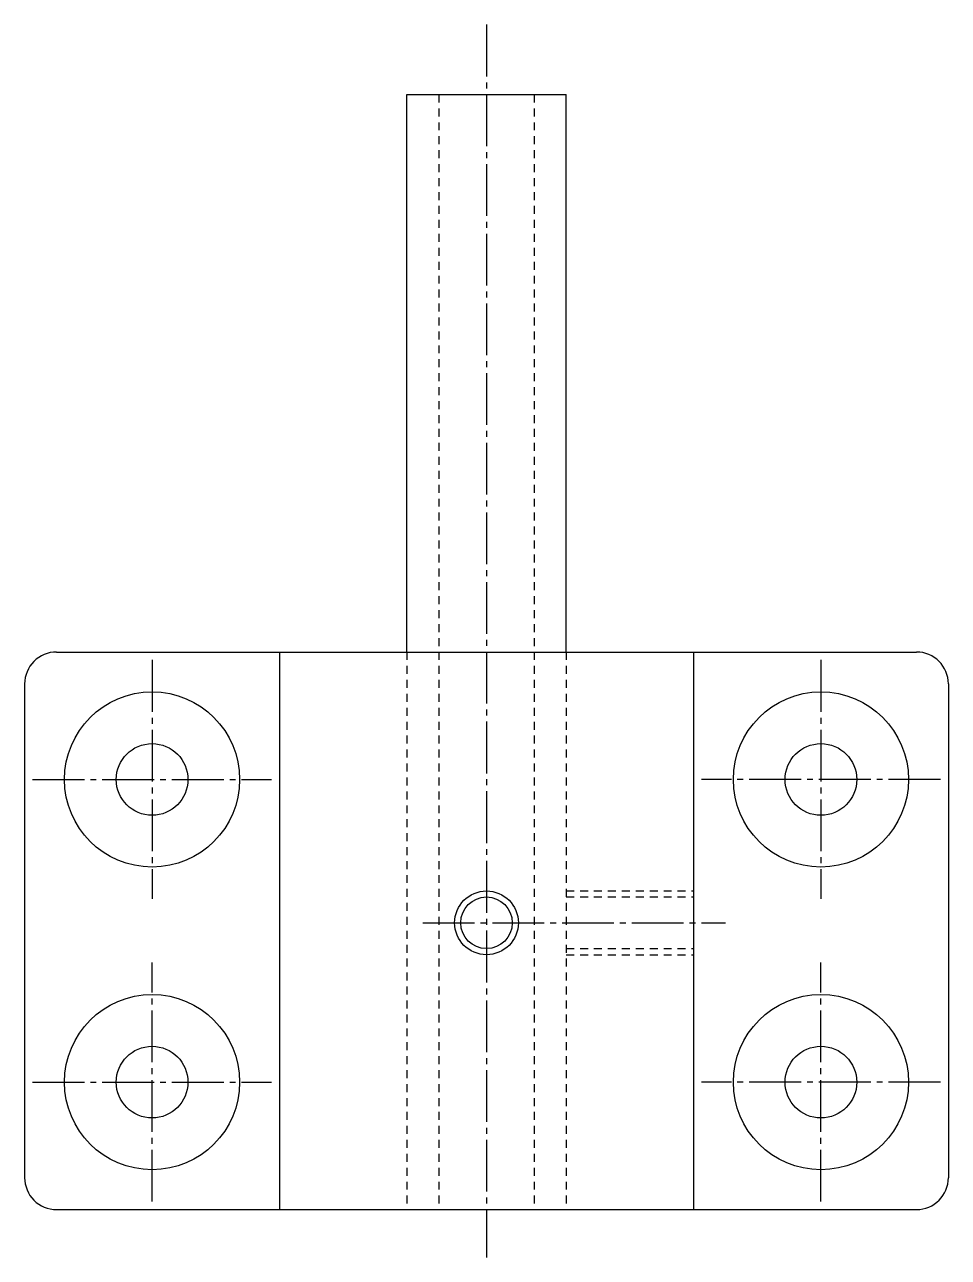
# Model space of a CAD drawing. Extents: x 21 to 321, y 20 to 328.
# Drawn here: x 262.6 to 320.6, y 96.3 to 173.7 of the extents above; entities outside this region: 2.
import ezdxf

# ---------------------------------------------------------------- set-up
doc = ezdxf.new("R2010")
doc.units = 0
doc.header["$LTSCALE"] = 0.25
doc.linetypes.add('CENTER', pattern=[17.5, 13, -1.5, 1.5, -1.5])
doc.linetypes.add('DASHED', pattern=[3.5, 2, -1.5])
doc.layers.get('0').update_dxf_attribs({"linetype": 'CONTINUOUS'})
doc.layers.add('CENTER', color=1, linetype='CENTER')
doc.styles.get("Standard").update_dxf_attribs({"font": 'txt', "bigfont": 'BIGFONT'})

msp = doc.modelspace()

# ---------------------------------------------------------------- linework, layer by layer
for p, q in [((286.617, 134.327), (286.617, 169.327)), ((286.617, 169.327), (296.617, 169.327)), ((296.617, 134.327), (296.617, 169.327)), ((264.617, 134.327), (318.617, 134.327)), ((278.617, 134.327), (278.617, 99.327)), ((304.617, 134.327), (304.617, 99.327)), ((262.617, 132.327), (262.617, 101.327)), ((320.617, 132.327), (320.617, 101.327)), ((264.617, 99.327), (318.617, 99.327)), ((278.117, 99.327), (278.117, 99.327)), ((291.617, 99.327), (291.617, 99.327))]:
    msp.add_line(p, q)
at = {"color": 3, "linetype": 'DASHED'}
for p, q in [((288.617, 169.327), (288.617, 99.327)), ((294.617, 169.327), (294.617, 99.327)), ((286.617, 134.327), (286.617, 99.327)), ((296.617, 134.327), (296.617, 99.327)), ((296.617, 119.327), (304.617, 119.327)), ((296.617, 118.948), (304.617, 118.948)), ((296.617, 115.706), (304.617, 115.706)), ((296.617, 115.327), (304.617, 115.327))]:
    msp.add_line(p, q, dxfattribs=at)
for centre, radius in [((270.617, 126.327), 5.5), ((312.617, 126.327), 5.5), ((270.617, 126.327), 2.25), ((312.617, 126.327), 2.25), ((291.617, 117.327), 1.621), ((270.617, 107.327), 5.5), ((312.617, 107.327), 5.5), ((270.617, 107.327), 2.25), ((312.617, 107.327), 2.25)]:
    msp.add_circle(centre, radius)
at = {"color": 3}
msp.add_circle((291.617, 117.327), 2, dxfattribs=at)
for centre, start, end in [((264.617, 132.327), 90, 180.00001), ((318.617, 132.327), 0, 90), ((264.617, 101.327), 179.99999, 270), ((318.617, 101.327), 270, 0)]:
    msp.add_arc(centre, 2, start, end)
at = {"layer": 'CENTER', "color": 1, "linetype": 'CENTER'}
for p, q in [((291.617, 173.71), (291.617, 96.327)), ((270.617, 133.827), (270.617, 118.827)), ((312.617, 133.827), (312.617, 118.827)), ((263.117, 126.327), (278.117, 126.327)), ((320.117, 126.327), (305.117, 126.327)), ((287.617, 117.327), (306.617, 117.327)), ((270.617, 99.827), (270.617, 114.827)), ((312.617, 99.827), (312.617, 114.827)), ((263.117, 107.327), (278.117, 107.327)), ((320.117, 107.327), (305.117, 107.327))]:
    msp.add_line(p, q, dxfattribs=at)

# ---------------------------------------------------------------- texts
for s, p in [('MSSTA 10-70', (20, 50)), ('MSSTA10', (20, 20))]:
    msp.add_text(s, height=8).set_placement(p)

doc.saveas('drawing.dxf')
